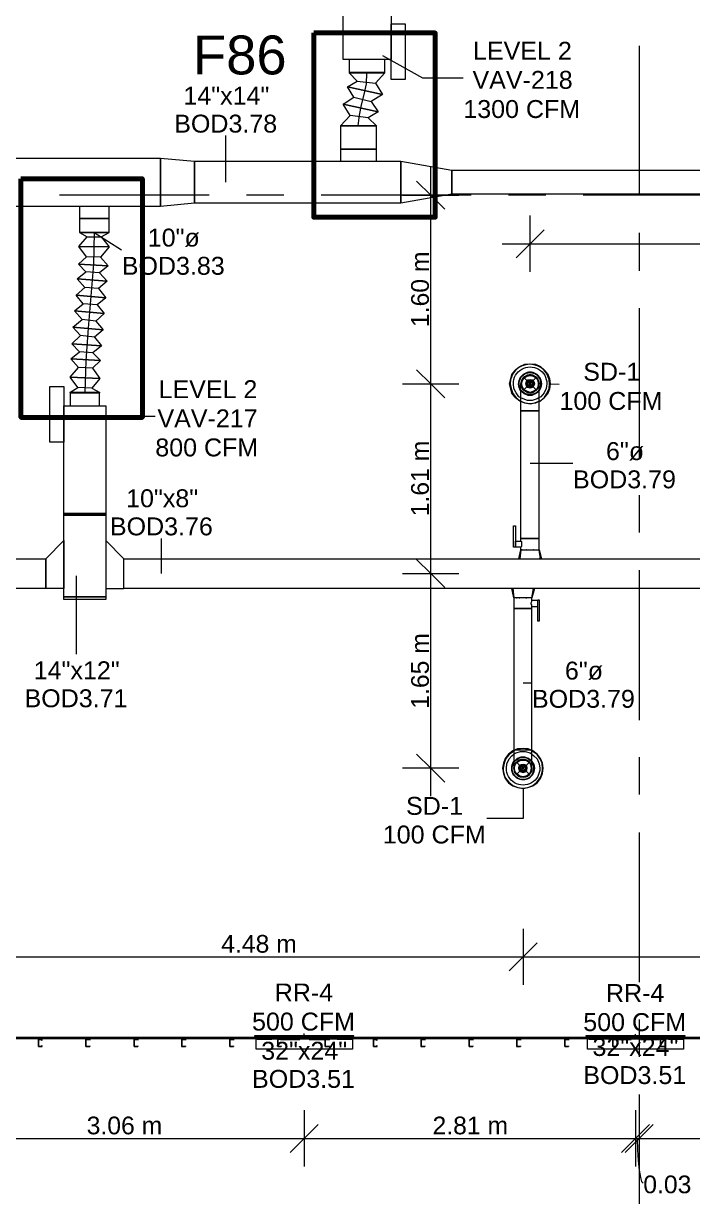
# Model space of a CAD drawing. Header units: metres. Extents: x -2 to 237, y -8 to 52.
# Drawn here: x 46.15 to 51.82, y 33.74 to 43.69 of the extents above; entities that cross this region are included whole.
import ezdxf

# ---------------------------------------------------------------- set-up
doc = ezdxf.new("R2010")
doc.units = ezdxf.units.M
doc.layers.add('HVAC - Ductos', color=5, linetype='Continuous', lineweight=0)
doc.layers.add('PDF2_Text', color=7, linetype='Continuous', lineweight=0)
doc.layers.add('PDF2_Geometry', color=7, linetype='Continuous', lineweight=0, true_color=0xaaaaaa)
doc.styles.add('PDF ArialUnicodeMS-Bold-Identity-H', font='arial.ttf')
doc.styles.add('PDF Helvetica', font='')
doc.styles.get('PDF Helvetica').set_extended_font_data('Helvetica')

msp = doc.modelspace()

# ---------------------------------------------------------------- linework, layer by layer
at = {"layer": 'HVAC - Ductos', "lineweight": 0}
for points in [[(48.859, 43.3832), (48.859, 45.2084), (49.2671, 45.2084), (49.2671, 43.3832)], [(49.3864, 43.2135), (49.2671, 43.2135), (49.2671, 43.6858), (49.3864, 43.6858)], [(48.9094, 43.2731), (48.9186, 43.2731), (48.9369, 43.2731), (48.9645, 43.2731), (49.0011, 43.2731), (49.0424, 43.2731), (49.0837, 43.2731), (49.125, 43.2731), (49.1617, 43.2731), (49.1892, 43.2731), (49.2075, 43.2731), (49.2121, 43.2731), (49.2121, 43.3832), (49.2075, 43.3832), (49.1937, 43.3832), (49.1662, 43.3832), (49.1387, 43.3832), (49.102, 43.3832), (49.0608, 43.3832), (49.024, 43.3832), (48.9874, 43.3832), (48.9553, 43.3832), (48.9323, 43.3832), (48.914, 43.3832), (48.9094, 43.3832), (48.9094, 43.2731), (48.9094, 43.2685), (48.914, 43.2685), (48.9323, 43.2685), (48.9599, 43.2685), (48.9965, 43.2685), (49.0378, 43.2685), (49.0837, 43.2685), (49.125, 43.2685), (49.1617, 43.2685), (49.1892, 43.2685), (49.2075, 43.2685), (49.2121, 43.2685), (49.2121, 43.2731), (49.2075, 43.2731), (49.1892, 43.2731), (49.1617, 43.2731), (49.125, 43.2731), (49.0837, 43.2731), (49.0424, 43.2731), (49.0011, 43.2731), (48.9645, 43.2731), (48.9369, 43.2731), (48.9186, 43.2731)], [(48.9094, 43.2731), (48.914, 43.2731), (48.9323, 43.2731), (48.9553, 43.2731), (48.9874, 43.2731), (49.024, 43.2731), (49.0608, 43.2731), (49.102, 43.2731), (49.1387, 43.2731), (49.1662, 43.2731), (49.1937, 43.2731), (49.2075, 43.2731), (49.2121, 43.2731), (49.2075, 43.2731), (49.1937, 43.2731), (49.1662, 43.2731), (49.1387, 43.2731), (49.102, 43.2731), (49.0608, 43.2731), (49.024, 43.2731), (48.9874, 43.2731), (48.9553, 43.2731), (48.9323, 43.2731), (48.914, 43.2731)], [(49.1433, 42.819), (49.1342, 42.819), (49.1204, 42.819), (49.0974, 42.819), (49.0654, 42.819), (49.0286, 42.819), (48.9874, 42.819), (48.9507, 42.819), (48.914, 42.819), (48.8819, 42.819), (48.859, 42.819), (48.8406, 42.819), (48.836, 42.819), (48.8406, 42.819), (48.859, 42.819), (48.8819, 42.819), (48.914, 42.819), (48.9507, 42.819), (48.9874, 42.819), (49.0286, 42.819), (49.0654, 42.819), (49.0974, 42.819), (49.1204, 42.819), (49.1342, 42.819)], [(49.1433, 42.6218), (49.1342, 42.6218), (49.1204, 42.6218), (49.0974, 42.6218), (49.0654, 42.6218), (49.0286, 42.6218), (48.9874, 42.6218), (48.9507, 42.6218), (48.914, 42.6218), (48.8819, 42.6218), (48.859, 42.6218), (48.8406, 42.6218), (48.836, 42.6218), (48.836, 42.521), (48.8406, 42.521), (48.859, 42.521), (48.8819, 42.521), (48.914, 42.521), (48.9507, 42.521), (48.9874, 42.521), (49.0286, 42.521), (49.0654, 42.521), (49.0974, 42.521), (49.1204, 42.521), (49.1342, 42.521), (49.1433, 42.521)], [(47.3088, 42.1356), (34.3113, 42.1356), (34.3113, 42.5439), (47.3088, 42.5439)], [(47.5978, 42.521), (49.3497, 42.521), (49.3497, 42.1632), (47.5978, 42.1632)], [(49.3497, 42.521), (49.7808, 42.443), (49.7808, 42.2412), (49.3497, 42.1632)], [(49.7808, 42.443), (55.3073, 42.443), (55.3073, 42.2412), (49.7808, 42.2412)], [(46.6208, 41.9155), (46.6254, 41.9155), (46.6346, 41.9155), (46.6576, 41.9155), (46.6805, 41.9155), (46.7126, 41.9155), (46.7447, 41.9155), (46.7814, 41.9155), (46.8089, 41.9155), (46.8364, 41.9155), (46.8548, 41.9155), (46.8685, 41.9155), (46.8731, 41.9155), (46.8685, 41.9155), (46.8548, 41.9155), (46.8364, 41.9155), (46.8089, 41.9155), (46.7814, 41.9155), (46.7447, 41.9155), (46.7126, 41.9155), (46.6805, 41.9155), (46.6576, 41.9155), (46.6346, 41.9155), (46.6254, 41.9155)], [(50.4229, 40.7047), (50.4091, 40.6956), (50.3908, 40.6864), (50.4091, 40.6956)], [(46.3686, 40.6084), (46.4879, 40.6084), (46.4879, 40.1361), (46.3686, 40.1361)], [(50.3908, 40.6818), (50.377, 40.6681), (50.3724, 40.6497), (50.3678, 40.6314), (50.3678, 40.6222), (50.3678, 40.6314), (50.3724, 40.6497), (50.377, 40.6681)], [(50.3816, 40.6589), (50.3953, 40.6818), (50.4183, 40.6956), (50.4458, 40.7002), (50.4733, 40.6956), (50.4963, 40.6818), (50.51, 40.6589), (50.5146, 40.6314), (50.51, 40.6038), (50.4963, 40.581), (50.4733, 40.5672), (50.4458, 40.558), (50.4183, 40.5672), (50.3953, 40.581), (50.3816, 40.6038), (50.3724, 40.6314)], [(50.4137, 40.6497), (50.4091, 40.6314), (50.4137, 40.6497), (50.4275, 40.6635), (50.4458, 40.6681), (50.4641, 40.6635), (50.4779, 40.6497), (50.4825, 40.6314), (50.4779, 40.613), (50.4641, 40.5993), (50.4458, 40.5947), (50.4275, 40.5993), (50.4137, 40.613), (50.4091, 40.6314), (50.4137, 40.613), (50.4275, 40.6038), (50.4458, 40.5993), (50.4641, 40.6038), (50.4733, 40.613), (50.4779, 40.6314), (50.4733, 40.6497), (50.4641, 40.6589), (50.4458, 40.6635), (50.4275, 40.6589)], [(50.4229, 40.6451), (50.4183, 40.6314), (50.4229, 40.6451), (50.4366, 40.6543), (50.455, 40.6543), (50.4641, 40.6451), (50.4687, 40.6314), (50.4641, 40.6451), (50.455, 40.6543), (50.4366, 40.6543)], [(50.4641, 40.6176), (50.4687, 40.6314), (50.4641, 40.6176), (50.455, 40.6084), (50.4366, 40.6084), (50.4229, 40.6176), (50.4183, 40.6314), (50.4229, 40.6176), (50.4366, 40.6084), (50.455, 40.6084)], [(50.4321, 40.6451), (50.4458, 40.6497), (50.4596, 40.6451), (50.4641, 40.6314), (50.4596, 40.6176), (50.4458, 40.613), (50.4321, 40.6176), (50.4229, 40.6314)], [(50.4412, 40.6359), (50.4412, 40.6314), (50.4412, 40.6359), (50.4504, 40.6359), (50.4504, 40.6314), (50.4458, 40.6359)], [(50.4458, 40.6268), (50.4504, 40.6314), (50.4504, 40.6268), (50.4412, 40.6268), (50.4412, 40.6314), (50.4412, 40.6268)], [(50.5238, 40.5718), (50.5375, 40.5993), (50.5421, 40.6314), (50.5375, 40.5993)], [(46.7905, 40.5534), (46.786, 40.5534), (46.7677, 40.5534), (46.7401, 40.5534), (46.7034, 40.5534), (46.6667, 40.5534), (46.6254, 40.5534), (46.5934, 40.5534), (46.5658, 40.5534), (46.5474, 40.5534), (46.5429, 40.5534), (46.5429, 40.4433), (46.5566, 40.4433), (46.5796, 40.4433), (46.6025, 40.4433), (46.6346, 40.4433), (46.6667, 40.4433), (46.6988, 40.4433), (46.7309, 40.4433), (46.7539, 40.4433), (46.7768, 40.4433), (46.786, 40.4433), (46.7905, 40.4433), (46.7905, 40.5534), (46.7951, 40.558), (46.786, 40.558), (46.7677, 40.558), (46.7401, 40.558), (46.7034, 40.558), (46.6667, 40.558), (46.6254, 40.558), (46.5934, 40.558), (46.5612, 40.558), (46.5474, 40.558), (46.5383, 40.558), (46.5429, 40.5534), (46.5474, 40.5534), (46.5658, 40.5534), (46.5934, 40.5534), (46.6254, 40.5534), (46.6667, 40.5534), (46.7034, 40.5534), (46.7401, 40.5534), (46.7677, 40.5534), (46.786, 40.5534)], [(46.7905, 40.5534), (46.786, 40.5534), (46.7768, 40.5534), (46.7539, 40.5534), (46.7309, 40.5534), (46.6988, 40.5534), (46.6667, 40.5534), (46.6346, 40.5534), (46.6025, 40.5534), (46.5796, 40.5534), (46.5566, 40.5534), (46.5429, 40.5534), (46.5566, 40.5534), (46.5796, 40.5534), (46.6025, 40.5534), (46.6346, 40.5534), (46.6667, 40.5534), (46.6988, 40.5534), (46.7309, 40.5534), (46.7539, 40.5534), (46.7768, 40.5534), (46.786, 40.5534)], [(50.3724, 40.5718), (50.3999, 40.5488), (50.4275, 40.5396), (50.4596, 40.5396), (50.4917, 40.5488), (50.4596, 40.5396), (50.4275, 40.5396), (50.3999, 40.5488), (50.3724, 40.5718), (50.3678, 40.5764)], [(50.4641, 40.535), (50.4275, 40.535), (50.3953, 40.5488), (50.3724, 40.5672), (50.3678, 40.5718), (50.3724, 40.5672), (50.3953, 40.5488), (50.4275, 40.535), (50.4641, 40.535), (50.4917, 40.5488), (50.5192, 40.5672), (50.5192, 40.5718), (50.4917, 40.5488)], [(50.5192, 40.5718), (50.5192, 40.5764), (50.5192, 40.5718), (50.5192, 40.5672), (50.4917, 40.5488)], [(46.8456, 40.4433), (46.8456, 39.5307), (46.4879, 39.5307), (46.4879, 40.4433)], [(46.8456, 39.5307), (46.8456, 39.5169), (46.4879, 39.5169), (46.4879, 39.5307)], [(46.4879, 38.8244), (46.4879, 39.5169), (46.8456, 39.5169), (46.8456, 38.8244)], [(50.3036, 39.4252), (50.322, 39.4252), (50.322, 39.2463), (50.3036, 39.2463)], [(46.3365, 39.1454), (46.4879, 39.3014), (46.4879, 38.8932), (46.3365, 38.8932)], [(46.9969, 38.8932), (46.9969, 39.1454), (46.8456, 39.3014), (46.8456, 38.8932)], [(50.4183, 39.2234), (50.4137, 39.2234)], [(50.4779, 39.2234), (50.4733, 39.2234)], [(45.057, 39.1454), (46.3365, 39.1454), (46.3365, 38.8932), (45.057, 38.8932)], [(51.9318, 38.8932), (46.9969, 38.8932), (46.9969, 39.1454), (51.9318, 39.1454)], [(46.4879, 38.8244), (46.8456, 38.8244), (46.8456, 38.8015), (46.4879, 38.8015)], [(50.2944, 38.8932), (50.2899, 38.8932)], [(50.3312, 38.8152), (50.3358, 38.8152)], [(50.3541, 38.8152), (50.3587, 38.8152)], [(50.4091, 38.8152), (50.4137, 38.8152), (50.4183, 38.8152), (50.4137, 38.8152)], [(50.5238, 38.618), (50.51, 38.618), (50.51, 38.7969), (50.5238, 38.7969)], [(50.3128, 37.4302), (50.3358, 37.4531), (50.3678, 37.4622), (50.3999, 37.4622), (50.4321, 37.4531), (50.4596, 37.4302), (50.4596, 37.4256), (50.4596, 37.4302), (50.4321, 37.4531), (50.3999, 37.4622), (50.3678, 37.4622), (50.3358, 37.4531), (50.3128, 37.4302), (50.3082, 37.4256)], [(50.455, 37.4302), (50.4321, 37.4485), (50.3999, 37.4622), (50.3678, 37.4622), (50.3404, 37.4485), (50.3128, 37.4302), (50.3082, 37.421), (50.3128, 37.4302), (50.3404, 37.4485), (50.3678, 37.4622), (50.3999, 37.4622), (50.4321, 37.4485), (50.455, 37.4302), (50.4596, 37.421)], [(50.3174, 37.3981), (50.3358, 37.421), (50.3587, 37.4348), (50.3862, 37.4394), (50.4137, 37.4348), (50.4366, 37.421), (50.4504, 37.3981), (50.455, 37.3705), (50.4504, 37.343), (50.4366, 37.3201), (50.4137, 37.3017), (50.3862, 37.2971), (50.3587, 37.3017), (50.3358, 37.3201), (50.3174, 37.343), (50.3128, 37.3705)], [(50.4825, 37.3705), (50.4779, 37.4026), (50.4596, 37.4256), (50.4779, 37.4026)], [(50.3541, 37.3843), (50.3495, 37.3705), (50.3541, 37.3889), (50.3678, 37.3981), (50.3862, 37.4026), (50.4045, 37.3981), (50.4137, 37.3889), (50.4183, 37.3705), (50.4137, 37.3843), (50.4045, 37.3981), (50.3862, 37.4026), (50.3678, 37.3981)], [(50.4137, 37.3522), (50.4183, 37.3705), (50.4137, 37.3522), (50.4045, 37.3384), (50.3862, 37.3338), (50.3678, 37.3384), (50.3541, 37.3522), (50.3495, 37.3705), (50.3541, 37.3522), (50.3678, 37.3384), (50.3862, 37.3338), (50.4045, 37.3384)], [(50.3632, 37.3843), (50.3587, 37.3705), (50.3632, 37.3843), (50.377, 37.3935), (50.3953, 37.3935), (50.4045, 37.3843), (50.4091, 37.3705), (50.4045, 37.3843), (50.3908, 37.3935), (50.377, 37.3935)], [(50.4045, 37.3568), (50.4091, 37.3705), (50.4045, 37.3522), (50.3953, 37.343), (50.377, 37.343), (50.3632, 37.3522), (50.3587, 37.3705), (50.3632, 37.3568), (50.377, 37.3476), (50.3908, 37.3476)], [(50.3724, 37.3843), (50.3862, 37.3889), (50.3999, 37.3843), (50.4045, 37.3705), (50.3999, 37.3568), (50.3862, 37.3476), (50.3724, 37.3568), (50.3632, 37.3705)], [(50.3816, 37.366), (50.3862, 37.366), (50.3908, 37.3705), (50.3862, 37.366), (50.3816, 37.366), (50.377, 37.3705), (50.3816, 37.3751), (50.3862, 37.3751), (50.3908, 37.3705), (50.3862, 37.3751), (50.3816, 37.3751), (50.3816, 37.3705)]]:
    msp.add_lwpolyline(points, close=True, dxfattribs=at)
for points in [[(49.1937, 43.4152), (49.5331, 43.2272), (49.8771, 43.2272)], [(48.9782, 43.1997), (48.9094, 43.2685), (49.2121, 43.2685), (49.1342, 43.1813), (49.1937, 43.085), (48.8957, 43.1492), (48.9782, 43.1997), (49.1342, 43.1813)], [(48.9094, 43.2685), (48.914, 43.2685), (48.9323, 43.2685), (48.9599, 43.2685), (48.9965, 43.2685), (49.0378, 43.2685), (49.0837, 43.2685), (49.125, 43.2685), (49.1617, 43.2685), (49.1892, 43.2685), (49.2075, 43.2685), (49.2121, 43.2685)], [(48.9874, 42.819), (48.9965, 42.9107), (49.0149, 42.9979), (49.0378, 43.085), (49.0562, 43.1768), (49.0608, 43.2685)], [(48.9507, 43.0621), (48.8957, 43.1492), (49.1937, 43.085), (49.0974, 43.0254), (49.1571, 42.9383), (48.859, 43.0025), (48.9507, 43.0621), (49.0974, 43.0254)], [(48.9186, 42.9061), (48.859, 43.0025), (49.1571, 42.9383), (49.0699, 42.8878), (48.9186, 42.9061), (48.836, 42.819), (48.836, 42.6218), (48.8406, 42.6218), (48.859, 42.6218), (48.8819, 42.6218), (48.914, 42.6218), (48.9507, 42.6218), (48.9874, 42.6218), (49.0286, 42.6218), (49.0654, 42.6218), (49.0974, 42.6218), (49.1204, 42.6218), (49.1342, 42.6218), (49.1433, 42.6218), (49.1433, 42.819), (48.836, 42.819), (49.1433, 42.819), (49.0699, 42.8878)], [(47.8638, 42.3421), (47.8638, 42.7364)], [(47.3088, 42.5439), (47.5978, 42.521)], [(47.3088, 42.1356), (47.3088, 42.5439)], [(47.5978, 42.521), (47.5978, 42.1632)], [(49.6019, 37.132), (49.6019, 39.0216), (49.6019, 40.6314), (49.6019, 42.4705)], [(49.4827, 42.3513), (49.6019, 42.232), (49.7212, 42.1128)], [(49.3634, 42.232), (49.6019, 42.232), (49.8404, 42.232)], [(46.6208, 42.1356), (46.6208, 42.0348), (46.6254, 42.0348), (46.6346, 42.0348), (46.6576, 42.0348), (46.6805, 42.0348), (46.7126, 42.0348), (46.7447, 42.0348), (46.7814, 42.0348), (46.8089, 42.0348), (46.8364, 42.0348), (46.8548, 42.0348), (46.8685, 42.0348), (46.8731, 42.0348), (46.8731, 42.1356), (46.8685, 42.1356)], [(46.6346, 42.1356), (46.63, 42.1356), (46.6254, 42.1356)], [(46.653, 42.1356), (46.6484, 42.1356), (46.6392, 42.1356)], [(46.6759, 42.1356), (46.6667, 42.1356), (46.6621, 42.1356)], [(46.708, 42.1356), (46.6897, 42.1356), (46.6851, 42.1356)], [(46.7768, 42.1356), (46.7447, 42.1356), (46.7171, 42.1356)], [(46.8043, 42.1356), (46.7997, 42.1356), (46.786, 42.1356)], [(46.8318, 42.1356), (46.8272, 42.1356), (46.818, 42.1356)], [(46.8502, 42.1356), (46.8456, 42.1356), (46.841, 42.1356)], [(46.8639, 42.1356), (46.8594, 42.1356), (46.8548, 42.1356)], [(47.5978, 42.1632), (47.3088, 42.1356)], [(46.8043, 41.8788), (46.8731, 41.7917), (46.6163, 41.7963), (46.6851, 41.8788), (46.8043, 41.8788), (46.8731, 41.9155), (46.8731, 42.0348), (46.8685, 42.0348), (46.8548, 42.0348), (46.8364, 42.0348), (46.8089, 42.0348), (46.7814, 42.0348), (46.7447, 42.0348), (46.7126, 42.0348), (46.6805, 42.0348), (46.6576, 42.0348), (46.6346, 42.0348), (46.6254, 42.0348), (46.6208, 42.0348), (46.6208, 41.9155), (46.8731, 41.9155), (46.6208, 41.9155), (46.6851, 41.8788)], [(50.4458, 41.5807), (50.4458, 41.8192), (50.4458, 42.0577)], [(46.7447, 41.9155), (46.7401, 41.6449), (46.7171, 41.3743), (46.6943, 41.1038), (46.6759, 40.8286), (46.6667, 40.558)], [(46.7447, 41.9155), (46.9786, 41.7688)], [(50.5651, 41.9385), (50.4458, 41.8192), (50.3266, 41.7)], [(50.2073, 41.8192), (54.6606, 41.8192)], [(46.7997, 41.7045), (46.8639, 41.6311), (46.6117, 41.6449), (46.6805, 41.7091), (46.6163, 41.7963), (46.8731, 41.7917), (46.7997, 41.7045), (46.6805, 41.7091)], [(46.7905, 41.5716), (46.8548, 41.5028), (46.6025, 41.5211), (46.6759, 41.5807), (46.6117, 41.6449), (46.8639, 41.6311), (46.7905, 41.5716), (46.6759, 41.5807)], [(46.7814, 41.4386), (46.8456, 41.3606), (46.5934, 41.3835), (46.6667, 41.4477), (46.6025, 41.5211), (46.8548, 41.5028), (46.7814, 41.4386), (46.6667, 41.4477)], [(46.7722, 41.301), (46.8318, 41.2276), (46.5796, 41.2506), (46.653, 41.3101), (46.5934, 41.3835), (46.8456, 41.3606), (46.7722, 41.301), (46.653, 41.3101)], [(46.7585, 41.1634), (46.8226, 41.09), (46.5658, 41.1129), (46.6438, 41.1772), (46.5796, 41.2506), (46.8318, 41.2276), (46.7585, 41.1634), (46.6438, 41.1772)], [(46.7493, 41.0258), (46.8089, 40.9524), (46.5566, 40.9708), (46.63, 41.0395), (46.5658, 41.1129), (46.8226, 41.09), (46.7493, 41.0258), (46.63, 41.0395)], [(46.7355, 40.8928), (46.7997, 40.8286), (46.5474, 40.8424), (46.6208, 40.902), (46.5566, 40.9708), (46.8089, 40.9524), (46.7355, 40.8928), (46.6208, 40.902)], [(46.7309, 40.7644), (46.7951, 40.6772), (46.5429, 40.6864), (46.6117, 40.769), (46.5474, 40.8424), (46.7997, 40.8286), (46.7309, 40.7644), (46.6117, 40.769)], [(49.4827, 40.7507), (49.6019, 40.6314), (49.7212, 40.5121)], [(50.3678, 40.48), (50.3587, 40.4846), (50.322, 40.5121), (50.2944, 40.5442), (50.2807, 40.5855), (50.2715, 40.6314), (50.2807, 40.6772), (50.2944, 40.7185), (50.322, 40.7507), (50.3587, 40.7781), (50.3999, 40.7965), (50.4458, 40.8011), (50.4917, 40.7965), (50.5329, 40.7781), (50.5651, 40.7507), (50.5926, 40.7185), (50.6109, 40.6772), (50.6155, 40.6314), (50.6109, 40.5855), (50.5926, 40.5442), (50.5651, 40.5121), (50.5329, 40.4846), (50.5238, 40.48)], [(50.3724, 39.2234), (50.3678, 39.2234), (50.3678, 39.2463), (50.322, 39.2463), (50.322, 39.2509), (50.322, 39.2555), (50.322, 39.26), (50.322, 39.2646), (50.322, 39.2738), (50.322, 39.2784), (50.322, 39.283), (50.322, 39.2922), (50.322, 39.2968), (50.3678, 39.2968), (50.3678, 39.3197), (50.3724, 39.3197), (50.377, 39.3197), (50.3908, 39.3197), (50.4091, 39.3197), (50.4275, 39.3197), (50.4458, 39.3197), (50.4641, 39.3197), (50.4825, 39.3197), (50.5009, 39.3197), (50.51, 39.3197), (50.5192, 39.3197), (50.5238, 39.3197), (50.5238, 40.4021), (50.5238, 40.4571), (50.5238, 40.5076), (50.5238, 40.5534), (50.5238, 40.5901), (50.5238, 40.613), (50.5238, 40.6268), (50.5238, 40.6314), (50.5192, 40.6222), (50.5238, 40.6314), (50.5192, 40.6497), (50.51, 40.6681), (50.5009, 40.6864), (50.4825, 40.6956), (50.4641, 40.7047), (50.4458, 40.7093), (50.4275, 40.7047), (50.4458, 40.7093), (50.4641, 40.7047), (50.4825, 40.6956), (50.5009, 40.6864), (50.51, 40.6681), (50.5192, 40.6497), (50.5238, 40.6314)], [(50.4458, 40.7047), (50.4641, 40.7002), (50.4825, 40.6956), (50.4963, 40.6818), (50.51, 40.6681), (50.5146, 40.6497), (50.5192, 40.6314), (50.5146, 40.613), (50.51, 40.5947), (50.4963, 40.581), (50.4825, 40.5672), (50.4641, 40.558), (50.4458, 40.558), (50.4275, 40.558), (50.4091, 40.5672), (50.3953, 40.581), (50.3816, 40.5947), (50.3724, 40.613), (50.3724, 40.6314), (50.3724, 40.6497), (50.3816, 40.6681), (50.3953, 40.6818), (50.4091, 40.6956), (50.4275, 40.7002), (50.4458, 40.7047), (50.4687, 40.7002)], [(50.4183, 40.7002), (50.4412, 40.7047)], [(50.4275, 40.7047), (50.4229, 40.7047)], [(46.7263, 40.5947), (46.7951, 40.558), (46.5383, 40.558), (46.6071, 40.5993), (46.5429, 40.6864), (46.7951, 40.6772), (46.7263, 40.5947), (46.6071, 40.5993)], [(49.3634, 40.6314), (49.6019, 40.6314), (49.8404, 40.6314)], [(50.377, 39.2234), (50.3724, 39.2234), (50.377, 39.2234), (50.3908, 39.2234), (50.4091, 39.2234), (50.4275, 39.2234), (50.4458, 39.2234), (50.4641, 39.2234), (50.4825, 39.2234), (50.5009, 39.2234), (50.51, 39.2234), (50.5146, 39.2234), (50.5192, 39.2234), (50.5238, 39.2234), (50.5238, 39.3197), (50.5192, 39.3197), (50.51, 39.3197), (50.5009, 39.3197), (50.4825, 39.3197), (50.4641, 39.3197), (50.4458, 39.3197), (50.4275, 39.3197), (50.4091, 39.3197), (50.3908, 39.3197), (50.377, 39.3197), (50.3724, 39.3197), (50.3678, 39.3197), (50.3678, 40.4021), (50.3724, 40.4021), (50.377, 40.4021), (50.3908, 40.4021), (50.4091, 40.4021), (50.4275, 40.4021), (50.4458, 40.4021), (50.4641, 40.4021), (50.4825, 40.4021), (50.5009, 40.4021), (50.51, 40.4021), (50.5192, 40.4021), (50.5238, 40.4021), (50.5192, 40.4021), (50.51, 40.4021), (50.5009, 40.4021), (50.4825, 40.4021), (50.4641, 40.4021), (50.4458, 40.4021), (50.4275, 40.4021), (50.4091, 40.4021), (50.3908, 40.4021), (50.377, 40.4021), (50.3724, 40.4021), (50.3678, 40.4021), (50.3678, 40.4387), (50.3678, 40.4892), (50.3678, 40.535), (50.3678, 40.5764), (50.3678, 40.6038), (50.3678, 40.6268), (50.3678, 40.6314)], [(50.3678, 40.6222), (50.3724, 40.613), (50.377, 40.5947), (50.3908, 40.5764), (50.4091, 40.5672), (50.4275, 40.558), (50.4458, 40.5534), (50.4641, 40.558), (50.4825, 40.5672), (50.5009, 40.5764), (50.51, 40.5947), (50.5192, 40.613), (50.5192, 40.6222)], [(50.3724, 40.6589), (50.377, 40.6589), (50.377, 40.6635)], [(50.377, 40.6038), (50.3724, 40.6314), (50.377, 40.6543)], [(50.3816, 40.6635), (50.3953, 40.6818), (50.4137, 40.6956)], [(50.3908, 40.6864), (50.3908, 40.6818)], [(50.4137, 40.7002), (50.4183, 40.7002)], [(50.4733, 40.7002), (50.4779, 40.7002)], [(50.4779, 40.6956), (50.4963, 40.6818), (50.51, 40.6635)], [(50.5146, 40.6635), (50.5146, 40.6589)], [(50.5146, 40.6543), (50.5192, 40.6314), (50.5146, 40.6038), (50.5146, 40.5993)], [(50.6155, 40.6314), (50.6935, 40.6268)], [(46.7951, 40.558), (46.786, 40.558), (46.7677, 40.558), (46.7401, 40.558), (46.7034, 40.558), (46.6667, 40.558), (46.6254, 40.558), (46.5934, 40.558), (46.5612, 40.558), (46.5474, 40.558), (46.5383, 40.558)], [(50.5192, 40.5121), (50.5055, 40.503), (50.4641, 40.4892), (50.4229, 40.4892), (50.3862, 40.503), (50.3678, 40.5121)], [(50.4137, 40.5672), (50.3953, 40.581), (50.377, 40.5993), (50.377, 40.6038), (50.3724, 40.6038)], [(50.4183, 40.558), (50.4183, 40.5626), (50.4137, 40.5626)], [(50.4687, 40.5626), (50.4458, 40.558), (50.4183, 40.5626)], [(50.4779, 40.5626), (50.4733, 40.5626), (50.4733, 40.558)], [(50.51, 40.5993), (50.4963, 40.581), (50.4779, 40.5672)], [(50.3678, 40.4846), (50.3999, 40.4709), (50.4458, 40.4617), (50.4871, 40.4709), (50.5192, 40.4846)], [(50.5192, 40.48), (50.4917, 40.4663), (50.4458, 40.4617), (50.3999, 40.4663), (50.3678, 40.48)], [(46.7951, 40.3562), (47.2629, 40.3562)], [(50.4458, 39.9572), (50.8081, 39.9572)], [(47.318, 39.0216), (47.318, 39.3197)], [(50.3541, 39.1454), (50.3495, 39.1454), (50.3678, 39.2234), (50.3495, 39.1454), (50.3541, 39.1454), (50.3587, 39.1454), (50.3724, 39.1454), (50.3908, 39.1454), (50.3953, 39.1454), (50.3999, 39.1454), (50.4137, 39.1454), (50.4229, 39.1454), (50.4275, 39.1454)], [(50.3678, 39.2234), (50.3587, 39.1454)], [(50.3678, 39.2968), (50.3724, 39.2922), (50.3724, 39.283), (50.3724, 39.2784), (50.3724, 39.2692), (50.3724, 39.26), (50.3724, 39.2509), (50.3678, 39.2463)], [(50.5421, 39.1454), (50.5238, 39.2234), (50.5421, 39.1454)], [(50.5329, 39.1454), (50.5238, 39.2234)], [(49.4827, 39.1409), (49.6019, 39.0216), (49.7212, 38.9023)], [(50.4321, 39.1454), (50.455, 39.1454), (50.4596, 39.1454), (50.4641, 39.1454), (50.4779, 39.1454), (50.4871, 39.1454), (50.4917, 39.1454), (50.5009, 39.1454), (50.5146, 39.1454)], [(50.5192, 39.1454), (50.5283, 39.1454), (50.5329, 39.1454), (50.5375, 39.1454), (50.5421, 39.1454), (50.5375, 39.1454)], [(50.5283, 39.1454), (50.5238, 39.1454)], [(49.3634, 39.0216), (49.6019, 39.0216), (49.8404, 39.0216)], [(46.5934, 39.0032), (46.5934, 38.3382)], [(50.4779, 38.8932), (50.4825, 38.8932), (50.4596, 38.8152), (50.455, 38.8152), (50.4504, 38.8152), (50.4412, 38.8152), (50.4229, 38.8152), (50.4045, 38.8152), (50.3862, 38.8152), (50.3632, 38.8152), (50.3449, 38.8152), (50.3312, 38.8152), (50.3174, 38.8152), (50.3128, 38.8152), (50.3082, 38.8152), (50.3082, 38.7235), (50.3128, 38.7235), (50.3174, 38.7235), (50.3312, 38.7235), (50.3449, 38.7235), (50.3632, 38.7235), (50.3862, 38.7235), (50.4045, 38.7235), (50.4229, 38.7235), (50.4412, 38.7235), (50.4504, 38.7235), (50.4596, 38.7235), (50.4504, 38.7235), (50.4412, 38.7235), (50.4229, 38.7235), (50.4045, 38.7235), (50.3862, 38.7235), (50.3632, 38.7235), (50.3449, 38.7235), (50.3312, 38.7235), (50.3174, 38.7235), (50.3128, 38.7235), (50.3082, 38.7235), (50.3082, 37.5219), (50.299, 37.5173), (50.2624, 37.4898), (50.2349, 37.4531), (50.2211, 37.4118), (50.2119, 37.3705), (50.2211, 37.3247), (50.2349, 37.2834), (50.2624, 37.2467), (50.299, 37.2192), (50.3404, 37.2054), (50.3862, 37.1963), (50.4275, 37.2054), (50.4687, 37.2192), (50.5055, 37.2467), (50.5329, 37.2834), (50.5513, 37.3247), (50.5559, 37.3705), (50.5513, 37.4118), (50.5329, 37.4531), (50.5055, 37.4898), (50.4687, 37.5173), (50.4596, 37.5219), (50.4596, 38.7235), (50.4596, 38.7418), (50.51, 38.7418), (50.51, 38.7464), (50.51, 38.751), (50.51, 38.7556), (50.51, 38.7602), (50.51, 38.7694), (50.51, 38.774), (50.51, 38.7831), (50.51, 38.7877), (50.51, 38.7923), (50.4596, 38.7923), (50.4596, 38.8152), (50.4733, 38.8932)], [(50.2899, 38.8932), (50.3082, 38.8152), (50.2899, 38.8932)], [(50.3036, 38.8932), (50.3082, 38.8932), (50.299, 38.8932), (50.3082, 38.8152)], [(50.3678, 38.8932), (50.3632, 38.8932), (50.3495, 38.8932), (50.3404, 38.8932), (50.3358, 38.8932), (50.3312, 38.8932), (50.3128, 38.8932)], [(50.455, 38.8932), (50.4412, 38.8932), (50.4321, 38.8932), (50.4275, 38.8932), (50.4183, 38.8932), (50.4045, 38.8932), (50.3999, 38.8932), (50.3953, 38.8932), (50.3724, 38.8932)], [(50.4596, 38.8152), (50.4825, 38.8932), (50.4779, 38.8932), (50.4733, 38.8932), (50.4687, 38.8932), (50.4596, 38.8932)], [(50.4596, 38.7418), (50.4596, 38.7464), (50.4596, 38.751), (50.4596, 38.7556), (50.455, 38.7648), (50.455, 38.774), (50.4596, 38.7831), (50.4596, 38.7877), (50.4596, 38.7923)], [(50.3862, 38.0952), (50.4596, 38.0952)], [(50.3082, 37.5219), (50.3404, 37.5357), (50.3862, 37.5402), (50.4275, 37.5357), (50.4596, 37.5219)], [(50.4596, 37.5173), (50.4275, 37.5311), (50.3862, 37.5357), (50.3404, 37.5311), (50.3082, 37.5173)], [(50.4596, 37.5219), (50.4504, 37.5219), (50.4412, 37.5219), (50.4229, 37.5219), (50.4045, 37.5219), (50.3862, 37.5219), (50.3632, 37.5219), (50.3449, 37.5219), (50.3312, 37.5219), (50.3174, 37.5219), (50.3128, 37.5219), (50.3082, 37.5219), (50.3082, 37.476), (50.3082, 37.4394), (50.3082, 37.4072), (50.3082, 37.3797), (50.3082, 37.3705), (50.3082, 37.3751), (50.3082, 37.3705), (50.3128, 37.3476), (50.3174, 37.3293), (50.3312, 37.3155), (50.3449, 37.3017), (50.3632, 37.2971), (50.3862, 37.2926), (50.4045, 37.2971), (50.4229, 37.3017), (50.4412, 37.3155), (50.4412, 37.3201), (50.4504, 37.3293), (50.4596, 37.3476), (50.4596, 37.3705), (50.4596, 37.3751), (50.4596, 37.3705), (50.4596, 37.3476), (50.4504, 37.3293), (50.4412, 37.3201), (50.4412, 37.3155), (50.4229, 37.3017), (50.4045, 37.2971), (50.3862, 37.2926), (50.3632, 37.2971), (50.3449, 37.3017), (50.3312, 37.3155), (50.3174, 37.3293), (50.3128, 37.3476), (50.3082, 37.3705)], [(50.4596, 37.3705), (50.4596, 37.3751), (50.4596, 37.3935), (50.4596, 37.421), (50.4596, 37.4622), (50.4596, 37.5035), (50.4596, 37.5219), (50.4504, 37.5219), (50.4412, 37.5219), (50.4229, 37.5219), (50.4045, 37.5219), (50.3862, 37.5219), (50.3632, 37.5219), (50.3449, 37.5219), (50.3312, 37.5219), (50.3174, 37.5219), (50.3128, 37.5219), (50.3082, 37.5219)], [(49.4827, 37.4898), (49.6019, 37.3705), (49.7212, 37.2513)], [(50.3082, 37.4898), (50.3266, 37.499), (50.3632, 37.5127), (50.4045, 37.5127), (50.4458, 37.499), (50.4596, 37.4898)], [(50.4596, 37.3751), (50.4596, 37.3889), (50.4504, 37.4072), (50.4412, 37.421), (50.4229, 37.4348), (50.4045, 37.4439), (50.3862, 37.4439), (50.3632, 37.4439), (50.3449, 37.4348), (50.3312, 37.421), (50.3174, 37.4072), (50.3128, 37.3889), (50.3082, 37.3751)], [(50.3541, 37.3017), (50.3312, 37.3155), (50.322, 37.3338), (50.3128, 37.3522), (50.3128, 37.3705), (50.3128, 37.3889), (50.322, 37.4072), (50.3312, 37.421), (50.3495, 37.4348), (50.3678, 37.4394), (50.3862, 37.4439), (50.4045, 37.4394), (50.4229, 37.4348), (50.4366, 37.421), (50.4504, 37.4072), (50.455, 37.3889), (50.4596, 37.3705), (50.455, 37.3522), (50.4504, 37.3338), (50.4366, 37.3155)], [(50.3128, 37.3935), (50.3128, 37.3981), (50.3174, 37.3981), (50.3312, 37.421), (50.3541, 37.4348)], [(50.3541, 37.4394), (50.3587, 37.4394), (50.3862, 37.4439), (50.4091, 37.4394)], [(50.4137, 37.4394), (50.4183, 37.4394)], [(50.4183, 37.4348), (50.4366, 37.421), (50.4504, 37.3981)], [(49.8404, 37.3705), (49.6019, 37.3705), (49.3634, 37.3705)], [(50.3174, 37.343), (50.3128, 37.3705), (50.3174, 37.3935)], [(50.3174, 37.3384), (50.3128, 37.3384), (50.3128, 37.343)], [(50.3312, 37.3201), (50.3174, 37.3384)], [(50.4504, 37.3384), (50.4366, 37.3201)], [(50.455, 37.3981), (50.455, 37.3935), (50.4596, 37.3705), (50.455, 37.343)], [(50.455, 37.343), (50.455, 37.3384)], [(50.3312, 37.3155), (50.3495, 37.3063), (50.3678, 37.2971), (50.3862, 37.2971), (50.4045, 37.2971), (50.4229, 37.3063), (50.4366, 37.3155), (50.4183, 37.3017)], [(50.3587, 37.2971), (50.3541, 37.2971), (50.3541, 37.3017)], [(50.4091, 37.3017), (50.3862, 37.2971), (50.3587, 37.3017)], [(50.4183, 37.3017), (50.4137, 37.2971), (50.4091, 37.2971)], [(50.3862, 37.1963), (50.3862, 36.944), (50.079, 36.944)], [(50.3862, 36.0084), (50.3862, 35.7699), (50.3862, 35.5314)], [(50.5055, 35.8892), (50.3862, 35.7699), (50.2669, 35.6507)], [(41.3283, 35.7699), (42.163, 35.7699), (45.8962, 35.7699), (50.3862, 35.7699), (54.6422, 35.7699)], [(48.1114, 35.0957), (48.1206, 35.0957), (48.1206, 35.0728), (48.9369, 35.0728), (48.9369, 34.9857), (48.1206, 34.9857), (48.1206, 35.0728), (48.9369, 35.0728), (48.9369, 35.0957), (48.9507, 35.0957), (48.9507, 35.1003), (48.1068, 35.1003), (48.1068, 35.0957), (48.9507, 35.0957)], [(48.9277, 35.1003), (48.1298, 35.1003)], [(48.2536, 35.0682), (48.1298, 35.0682), (48.1298, 35.0728), (48.2536, 35.0728)], [(48.3315, 35.0728), (48.492, 35.0728)], [(48.3315, 35.0682), (48.492, 35.0682)], [(48.5288, 35.1003), (48.5288, 35.1187)], [(48.57, 35.0728), (48.7306, 35.0728)], [(48.57, 35.0682), (48.7306, 35.0682)], [(48.8085, 35.0728), (48.9323, 35.0728), (48.9323, 35.0682), (48.8085, 35.0682)], [(50.9228, 35.0957), (50.932, 35.0957), (50.932, 35.0728), (51.7483, 35.0728), (51.7483, 34.9857), (50.932, 34.9857), (50.932, 35.0728), (51.7483, 35.0728), (51.7483, 35.0957), (51.7621, 35.0957), (51.7621, 35.1003), (50.9182, 35.1003), (50.9182, 35.0957), (51.7621, 35.0957)], [(51.7391, 35.1003), (50.9457, 35.1003)], [(51.0649, 35.0682), (50.9457, 35.0682), (50.9457, 35.0728), (51.0649, 35.0728)], [(51.1429, 35.0728), (51.3034, 35.0728)], [(51.1429, 35.0682), (51.3034, 35.0682)], [(51.3401, 35.1003), (51.3401, 35.1141)], [(51.3814, 35.0728), (51.5419, 35.0728)], [(51.3814, 35.0682), (51.5419, 35.0682)], [(51.6199, 35.0728), (51.7437, 35.0728), (51.7437, 35.0682), (51.6199, 35.0682)], [(48.5288, 34.4675), (48.5288, 34.2289), (48.5288, 33.9905)], [(51.3401, 34.4675), (51.3401, 34.2289), (51.3401, 33.9905)], [(51.3722, 34.4675), (51.3722, 34.2289), (51.3722, 33.9905)], [(48.648, 34.3482), (48.5288, 34.2289), (48.4095, 34.1097)], [(51.4594, 34.3482), (51.3401, 34.2289), (51.2208, 34.1097)], [(51.4915, 34.3482), (51.3722, 34.2289), (51.253, 34.1097)], [(42.2272, 34.2289), (45.4651, 34.2289), (48.5288, 34.2289), (51.3401, 34.2289), (51.3722, 34.2289), (54.39, 34.2289)], [(51.3539, 34.2289), (51.3585, 34.1326), (51.3631, 34.0409), (51.3722, 33.9584), (51.3814, 33.8987), (51.3906, 33.8621), (51.4043, 33.8483)]]:
    msp.add_lwpolyline(points, dxfattribs=at)
for points in [[(50.5238, 40.4846), (50.5283, 40.4846), (50.5651, 40.5121), (50.588, 40.5488), (50.6063, 40.5901), (50.6109, 40.6314, 0.986375), (50.2761, 40.6314), (50.2853, 40.5901), (50.299, 40.5488), (50.3266, 40.5121), (50.3632, 40.4846), (50.3678, 40.4846)], [(50.3678, 40.5121), (50.3495, 40.5213), (50.3266, 40.5534), (50.3082, 40.5901), (50.3036, 40.6314, -1.008107), (50.588, 40.6314), (50.5834, 40.5901), (50.5651, 40.5534), (50.5375, 40.5213), (50.5192, 40.5121)], [(50.3082, 37.5173), (50.3036, 37.5127), (50.2669, 37.4852), (50.2394, 37.4531), (50.2257, 37.4118), (50.2165, 37.3705, 1.013803), (50.5513, 37.3705), (50.5467, 37.4118), (50.5283, 37.4531), (50.5055, 37.4852), (50.4687, 37.5127), (50.4596, 37.5173)], [(50.4596, 37.4898), (50.4779, 37.476), (50.5055, 37.4485), (50.5238, 37.4072), (50.5283, 37.3705, -1.013332), (50.244, 37.3705), (50.2486, 37.4072), (50.2669, 37.4485), (50.2899, 37.476), (50.3082, 37.4898)]]:
    msp.add_lwpolyline(points, format="xyb", dxfattribs=at)
for points in [[(50.5238, 40.5764), (50.5329, 40.5993), (50.5375, 40.6314, 1.371879), (50.3678, 40.5764), (50.3587, 40.5993), (50.3495, 40.6314), (50.3541, 40.5993), (50.3678, 40.5718, -1.386499), (50.5421, 40.6314, 1.018371), (50.3495, 40.6314, -1.351678)], [(50.2899, 37.3705, 1.010204), (50.4825, 37.3705, -1.389581), (50.3082, 37.4256), (50.2944, 37.4026), (50.2899, 37.3705), (50.299, 37.4026), (50.3082, 37.421, 1.403682), (50.4779, 37.3705), (50.4733, 37.4026), (50.4596, 37.421, -1.40355)]]:
    msp.add_lwpolyline(points, format="xyb", close=True, dxfattribs=at)
at = {"layer": 'PDF2_Geometry', "lineweight": 0}
for points in [[(42.5895, 23.4741), (42.5895, 23.5613), (42.5895, 33.4447), (43.0803, 33.4447), (43.0803, 33.5685), (42.5895, 33.5685), (56.408, 33.5685), (56.408, 35.0728), (45.9696, 35.0728), (45.9696, 35.0866), (56.408, 35.0866), (56.408, 47.2953), (4.4593, 47.2998)], [(51.3722, 43.4978), (51.3722, 42.2274)], [(47.7216, 42.232), (46.4512, 42.232)], [(48.3545, 42.232), (48.038, 42.232)], [(49.9459, 42.232), (48.6709, 42.232)], [(50.5788, 42.232), (50.2624, 42.232)], [(52.1656, 42.232), (50.8953, 42.232)], [(51.3722, 41.9109), (51.3722, 41.5899)], [(51.3722, 41.2735), (51.3722, 40.0031)], [(51.3722, 39.6866), (51.3722, 39.3702)], [(51.3722, 39.0492), (51.3722, 37.7787)], [(51.3722, 37.4622), (51.3722, 37.1458)], [(51.3722, 36.8248), (51.3722, 35.5544)], [(51.3722, 35.2379), (51.3722, 34.9215)], [(45.0845, 35.0866), (45.9696, 35.0866), (56.408, 35.0866), (56.4217, 35.0866), (56.4401, 35.0866), (56.4538, 35.0866), (56.408, 35.0866)], [(51.3722, 34.6004), (51.3722, 33.33)]]:
    msp.add_lwpolyline(points, dxfattribs=at)
at = {"layer": 'PDF2_Geometry', "color": 232, "lineweight": 70, "true_color": 0xe91e64}
for points in [[(48.6088, 43.6086), (49.6401, 43.6086), (49.6401, 42.0437), (48.6088, 42.0437)], [(46.1245, 42.3708), (47.1558, 42.3708), (47.1558, 40.3461), (46.1245, 40.3461)]]:
    msp.add_lwpolyline(points, close=True, dxfattribs=at)
at = {"layer": 'PDF2_Geometry', "color": 8, "lineweight": 0, "true_color": 0x808080}
for points in [[(50.5055, 40.6772), (50.4687, 40.7047), (50.4229, 40.7047), (50.3816, 40.6772), (50.3678, 40.6314), (50.3816, 40.5855), (50.4229, 40.558), (50.4687, 40.558), (50.5055, 40.5855), (50.5238, 40.6314)], [(50.4458, 37.4118), (50.4091, 37.4394), (50.3632, 37.4394), (50.322, 37.4118), (50.3082, 37.3705), (50.322, 37.3247), (50.3632, 37.2971), (50.4091, 37.2971), (50.4458, 37.3247), (50.4596, 37.3705)]]:
    msp.add_lwpolyline(points, close=True, dxfattribs=at)
for points in [[(50.3908, 40.6864), (50.5009, 40.5764)], [(50.5009, 40.6864), (50.3908, 40.5764)], [(50.3312, 37.421), (50.4412, 37.3155)], [(50.4412, 37.421), (50.3312, 37.3155)]]:
    msp.add_lwpolyline(points, dxfattribs=at)
at = {"layer": 'PDF2_Geometry', "lineweight": 0}
for points in [[(46.3044, 35.0728), (46.2723, 35.0728), (46.2723, 35.0682), (46.2723, 35.0086), (46.3044, 35.0086), (46.3044, 35.0132), (46.2998, 35.0132), (46.2998, 35.0086), (46.2723, 35.0086), (46.2723, 35.0682), (46.2998, 35.0682), (46.2998, 35.0637), (46.3044, 35.0637)], [(46.708, 35.0728), (46.6805, 35.0728), (46.6759, 35.0682), (46.6759, 35.0086), (46.6805, 35.0086), (46.708, 35.0086), (46.708, 35.0132), (46.708, 35.0086), (46.6805, 35.0086), (46.6759, 35.0086), (46.6759, 35.0682), (46.6805, 35.0682), (46.708, 35.0682), (46.708, 35.0637)], [(47.1162, 35.0728), (47.0841, 35.0728), (47.0841, 35.0682), (47.0841, 35.0086), (47.1162, 35.0086), (47.1162, 35.0132), (47.1162, 35.0086), (47.0841, 35.0086), (47.0841, 35.0682), (47.1162, 35.0682), (47.1162, 35.0637)], [(47.5198, 35.0728), (47.4922, 35.0728), (47.4922, 35.0682), (47.4876, 35.0682), (47.4876, 35.0086), (47.4922, 35.0086), (47.5198, 35.0086), (47.5198, 35.0132), (47.5198, 35.0086), (47.4922, 35.0086), (47.4922, 35.0682), (47.5198, 35.0682), (47.5198, 35.0637)], [(47.9279, 35.0728), (47.8958, 35.0728), (47.8958, 35.0682), (47.8958, 35.0086), (47.9279, 35.0086), (47.9279, 35.0132), (47.9279, 35.0086), (47.8958, 35.0086), (47.8958, 35.0682), (47.9279, 35.0682), (47.9279, 35.0637)], [(48.3315, 35.0637), (48.3315, 35.0682), (48.304, 35.0682), (48.304, 35.0086), (48.3315, 35.0086), (48.3315, 35.0132), (48.3315, 35.0086), (48.304, 35.0086), (48.304, 35.0682), (48.304, 35.0728), (48.3315, 35.0728)], [(48.7397, 35.0637), (48.7397, 35.0682), (48.7122, 35.0682), (48.7076, 35.0682), (48.7076, 35.0086), (48.7122, 35.0086), (48.7397, 35.0086), (48.7397, 35.0132), (48.7397, 35.0086), (48.7122, 35.0086), (48.7076, 35.0086), (48.7076, 35.0682), (48.7076, 35.0728), (48.7122, 35.0728), (48.7397, 35.0728)], [(49.1479, 35.0728), (49.1158, 35.0728), (49.1158, 35.0682), (49.1158, 35.0086), (49.1479, 35.0086), (49.1479, 35.0132), (49.1433, 35.0132), (49.1433, 35.0086), (49.1158, 35.0086), (49.1158, 35.0682), (49.1433, 35.0682), (49.1433, 35.0637), (49.1479, 35.0637)], [(49.5515, 35.0728), (49.524, 35.0728), (49.5194, 35.0682), (49.5194, 35.0086), (49.524, 35.0086), (49.5515, 35.0086), (49.5515, 35.0132), (49.5515, 35.0086), (49.524, 35.0086), (49.524, 35.0682), (49.5515, 35.0682), (49.5515, 35.0637)], [(49.9597, 35.0728), (49.9276, 35.0728), (49.9276, 35.0682), (49.9276, 35.0086), (49.9597, 35.0086), (49.9597, 35.0132), (49.9597, 35.0086), (49.9276, 35.0086), (49.9276, 35.0682), (49.9597, 35.0682), (49.9597, 35.0637)], [(50.3632, 35.0728), (50.3358, 35.0728), (50.3358, 35.0682), (50.3312, 35.0682), (50.3312, 35.0086), (50.3358, 35.0086), (50.3632, 35.0086), (50.3632, 35.0132), (50.3632, 35.0086), (50.3358, 35.0086), (50.3358, 35.0682), (50.3632, 35.0682), (50.3632, 35.0637)], [(50.7714, 35.0728), (50.7393, 35.0728), (50.7393, 35.0682), (50.7393, 35.0086), (50.7714, 35.0086), (50.7714, 35.0132), (50.7714, 35.0086), (50.7393, 35.0086), (50.7393, 35.0682), (50.7714, 35.0682), (50.7714, 35.0637)], [(51.1797, 35.0637), (51.1751, 35.0637), (51.1751, 35.0682), (51.1475, 35.0682), (51.1475, 35.0086), (51.1751, 35.0086), (51.1751, 35.0132), (51.1797, 35.0132), (51.1797, 35.0086), (51.1475, 35.0086), (51.1475, 35.0682), (51.1475, 35.0728), (51.1797, 35.0728)], [(51.5832, 35.0637), (51.5832, 35.0682), (51.5557, 35.0682), (51.5511, 35.0682), (51.5511, 35.0086), (51.5557, 35.0086), (51.5832, 35.0086), (51.5832, 35.0132), (51.5832, 35.0086), (51.5557, 35.0086), (51.5511, 35.0086), (51.5511, 35.0682), (51.5511, 35.0728), (51.5557, 35.0728), (51.5832, 35.0728)]]:
    msp.add_lwpolyline(points, close=True, dxfattribs=at)
at = {"layer": 'PDF2_Geometry', "color": 254, "lineweight": 0, "true_color": 0xd2d2d2}
for points in [[(47.4876, 35.0453), (47.4922, 35.0453)], [(47.5152, 35.0682), (47.5152, 35.0728)], [(49.5194, 35.0637), (49.524, 35.0637)], [(49.5286, 35.0682), (49.5286, 35.0728)]]:
    msp.add_lwpolyline(points, dxfattribs=at)

# ---------------------------------------------------------------- texts
at = {"layer": 'PDF2_Text', "color": 232, "lineweight": 70, "true_color": 0xe91e64, "insert": (47.5842, 43.4185), "char_height": 0.33022, "attachment_point": 4, "style": 'PDF ArialUnicodeMS-Bold-Identity-H'}
msp.add_mtext('F86', dxfattribs=at)
at = {"layer": 'PDF2_Text', "lineweight": 0, "attachment_point": 4, "style": 'PDF Helvetica'}
for s, insert, char_height in [('LEVEL 2', (49.9614, 43.4564), 0.15205), ('VAV-218', (49.9568, 43.2087), 0.15205), ('14"x14"', (47.5031, 43.0757), 0.15205), ('1300 CFM', (49.8788, 42.9611), 0.15205), ('BOD3.78', (47.4251, 42.8372), 0.15205), ('10"ø', (47.2004, 41.8695), 0.15205), ('BOD3.83', (46.9802, 41.631), 0.15205), ('SD-1', (50.897, 40.7321), 0.15205), ('LEVEL 2', (47.2921, 40.5853), 0.15205), ('100 CFM', (50.6952, 40.4844), 0.15205), ('VAV-217', (47.2829, 40.3376), 0.15205), ('800 CFM', (47.2646, 40.09), 0.15205), ('6"ø', (51.0897, 40.0579), 0.15205), ('BOD3.79', (50.8099, 39.8194), 0.15205), ('10"x8"', (47.0169, 39.6589), 0.15205), ('BOD3.76', (46.8793, 39.4204), 0.15205), ('14"x12"', (46.2326, 38.2004), 0.15205), ('6"ø', (50.7411, 38.1958), 0.15205), ('BOD3.71', (46.1547, 37.9619), 0.15205), ('BOD3.79', (50.4613, 37.9573), 0.15205), ('SD-1', (49.3927, 37.0492), 0.15205), ('100 CFM', (49.1955, 36.8061), 0.15205), ('4.48 m', (47.8241, 35.879), 0.15017), ('RR-4', (48.2782, 35.4669), 0.15205), ('RR-4', (51.0897, 35.4623), 0.15205), ('500 CFM', (48.0856, 35.2192), 0.15205), ('500 CFM', (50.897, 35.2146), 0.15205), ('32"x24"', (48.1636, 34.9716), 0.15205), ('32"x24"', (50.9751, 35.0037), 0.15205), ('BOD3.51', (50.8971, 34.7652), 0.15205), ('BOD3.51', (48.0856, 34.7331), 0.15205), ('3.06 m', (46.6821, 34.3379), 0.15017), ('2.81 m', (49.6174, 34.3379), 0.15017), ('0.03 m', (51.4061, 33.838), 0.15017)]:
    msp.add_mtext(s, dxfattribs=dict(at, insert=insert, char_height=char_height))
at = {"layer": 'PDF2_Text', "lineweight": 0, "char_height": 0.15017, "attachment_point": 4, "rotation": 90, "style": 'PDF Helvetica'}
for s, insert in [('1.60 m', (49.5122, 41.1124)), ('1.61 m', (49.5122, 39.5071)), ('1.65 m', (49.5122, 37.8743))]:
    msp.add_mtext(s, dxfattribs=dict(at, insert=insert))

doc.saveas('drawing.dxf')
